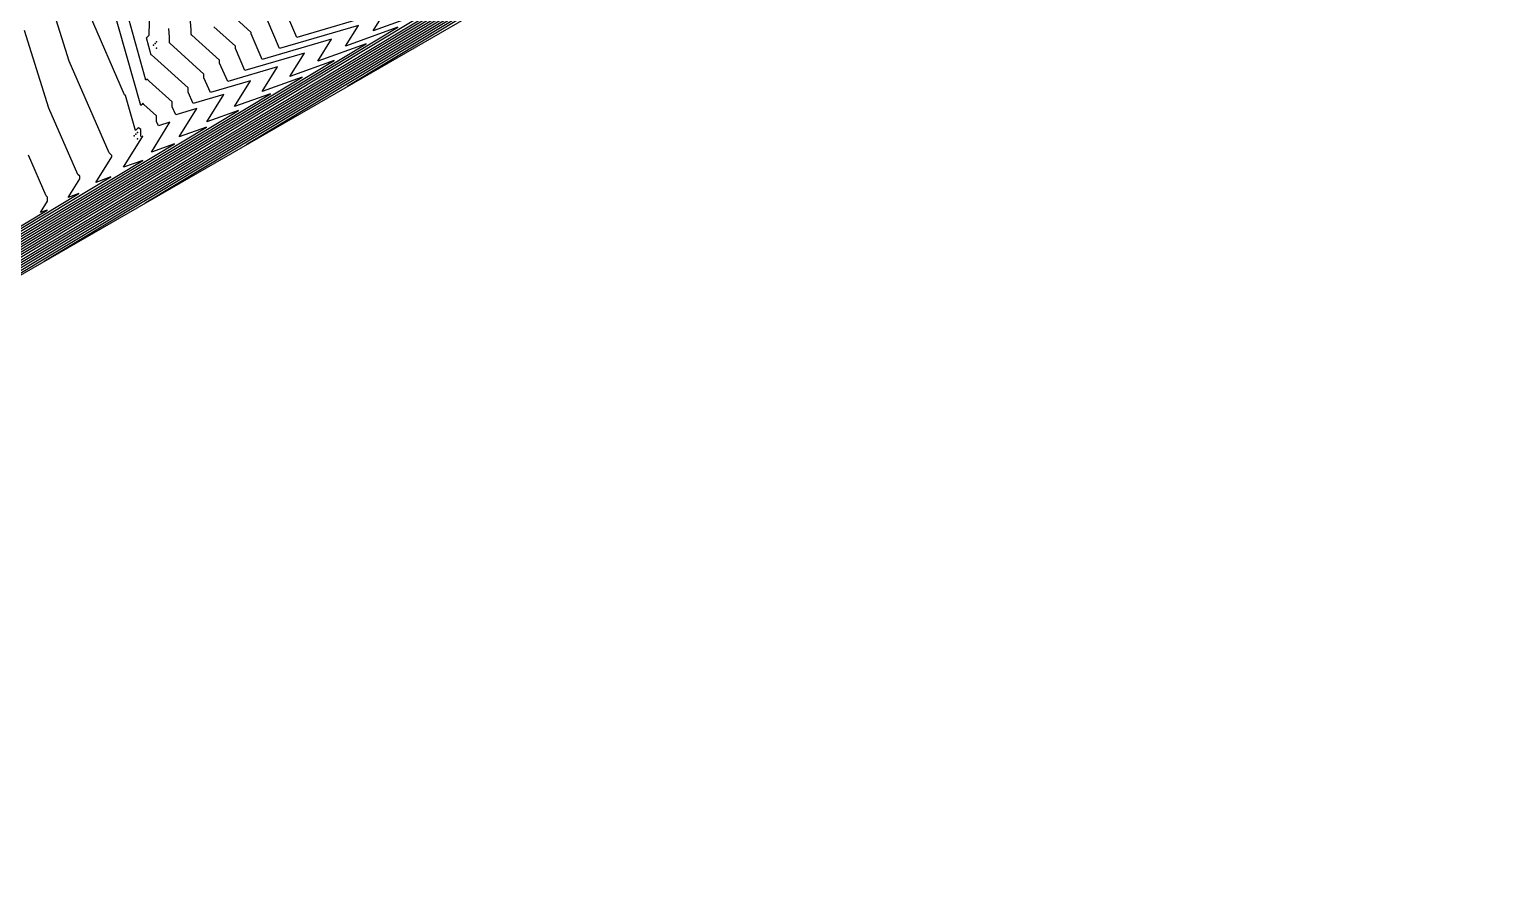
# Model space of a CAD drawing. Header units: metres. Extents: x 419582 to 423558, y 4805372 to 4807539.
# Drawn here: x 420939.1 to 421029.3, y 4805879.1 to 4805931.7 of the extents above; entities that cross this region are included whole.
import ezdxf

# ---------------------------------------------------------------- set-up
doc = ezdxf.new("R2010")
doc.units = ezdxf.units.M
for name, color, linetype in [('C-TINN', 4, 'Continuous'), ('C-TINN-BNDY', 110, 'Continuous'), ('C-TOPO-MAJR', 9, 'Continuous'), ('C-TOPO-MINR', 8, 'Continuous')]:
    doc.layers.add(name, color=color, linetype=linetype)

msp = doc.modelspace()

# ---------------------------------------------------------------- linework, layer by layer
at = {"layer": 'C-TINN', "color": 4, "linetype": 'Continuous', "lineweight": -3}
for p in [(420946.97, 4805930.89, 1640.4), (420946.77, 4805930.69, 1640.4), (420946.87, 4805930.79, 1640.4), (420946.97, 4805930.49, 1640.4), (420945.59, 4805925.09, 1636.8), (420945.69, 4805925.19, 1636.8), (420945.79, 4805925.29, 1636.8), (420945.79, 4805924.89, 1636.8)]:
    msp.add_point(p, dxfattribs=at)
at = {"layer": 'C-TINN-BNDY', "color": 110, "linetype": 'Continuous', "lineweight": -3, "flags": 128}
msp.add_lwpolyline([(421305.47, 4806115.01), (421187.67, 4806058.56), (420994.99, 4805949.06), (420878.95, 4805882.09), (420761.16, 4805805.24), (420641.64, 4805749.79), (420396.34, 4805692.54)], dxfattribs=at)
at = {"layer": 'C-TOPO-MAJR', "color": 9, "linetype": 'Continuous', "lineweight": -3, "flags": 128}
for points, elevation in [([(420952.504, 4805924.54), (420981.574, 4805942.062)], 1655), ([(420921.311, 4805906.538), (420971.723, 4805936.925)], 1650), ([(420896.203, 4805893.003), (420952.023, 4805926.649), (420950.067, 4805925.949), (420951.112, 4805927.628), (420949.215, 4805927.069), (420948.91, 4805927.771), (420948.91, 4805928.039), (420946.839, 4805929.912), (420946.661, 4805930.09), (420946.65, 4805930.079), (420946.639, 4805930.068), (420946.34, 4805931.13), (420946.426, 4805931.216), (420946.512, 4805931.302), (420946.512, 4805931.358), (420946.625, 4805935.371)], 1640), ([(420890.117, 4805888.535), (420961.873, 4805931.787), (420958.631, 4805930.626), (420959.427, 4805931.906), (420954.567, 4805930.473), (420953.786, 4805932.273)], 1645), ([(420923.076, 4805910.001), (420942.172, 4805921.512), (420941.503, 4805921.272), (420942.215, 4805922.415), (420942.215, 4805922.579), (420942.096, 4805922.697), (420940.311, 4805926.786), (420938.805, 4805931.596)], 1635)]:
    msp.add_lwpolyline(points, dxfattribs=dict(at, elevation=elevation))
at = {"layer": 'C-TOPO-MINR', "color": 8, "linetype": 'Continuous', "lineweight": -3, "flags": 128}
for points, elevation in [([(420958.743, 4805928.141), (420983.544, 4805943.09)], 1656), ([(420912.327, 4805903.202), (420946.112, 4805923.567), (420944.929, 4805923.143), (420946.123, 4805925.061), (420946.004, 4805925.026), (420945.985, 4805925.07), (420945.985, 4805925.462), (420945.856, 4805925.579), (420945.844, 4805925.59), (420945.75, 4805925.496), (420945.656, 4805925.401), (420945.046, 4805927.563), (420944.99, 4805927.62), (420942.82, 4805932.59), (420942.514, 4805933.567), (420936.879, 4805940.863)], 1637), ([(420946.266, 4805920.94), (420979.604, 4805941.035)], 1654), ([(420940.027, 4805917.339), (420977.634, 4805940.007)], 1653), ([(420917.701, 4805906.601), (420944.142, 4805922.539), (420943.216, 4805922.208), (420944.201, 4805923.79), (420944.201, 4805923.863), (420944.037, 4805924.026), (420941.566, 4805929.688), (420940.659, 4805932.582), (420935.744, 4805938.944)], 1636), ([(420933.788, 4805913.739), (420975.664, 4805938.98)], 1652), ([(420927.55, 4805910.138), (420973.693, 4805937.952)], 1651), ([(420915.072, 4805902.937), (420969.753, 4805935.897)], 1649), ([(420908.833, 4805899.337), (420967.783, 4805934.87)], 1648), ([(420902.595, 4805895.736), (420965.813, 4805933.842)], 1647), ([(420885.453, 4805886.204), (420955.963, 4805928.704), (420953.492, 4805927.82), (420954.438, 4805929.339), (420951.356, 4805928.43), (420950.861, 4805929.572), (420950.861, 4805929.756), (420949.147, 4805931.306), (420949.095, 4805931.359), (420949.095, 4805931.653), (420948.984, 4805933.062)], 1642), ([(420896.356, 4805892.135), (420963.843, 4805932.815), (420960.343, 4805931.562), (420961.09, 4805932.762), (420955.638, 4805931.154), (420954.761, 4805933.174)], 1646), ([(420906.952, 4805899.802), (420948.082, 4805924.594), (420946.641, 4805924.078), (420947.786, 4805925.917), (420947.074, 4805925.707), (420946.96, 4805925.97), (420946.96, 4805926.321), (420946.183, 4805927.023), (420946.117, 4805927.09), (420946.05, 4805927.023), (420945.983, 4805926.957), (420944.187, 4805933.331)], 1638), ([(420880.079, 4805882.804), (420957.933, 4805929.732), (420955.205, 4805928.756), (420956.101, 4805930.195), (420952.426, 4805929.111), (420951.836, 4805930.473), (420951.836, 4805930.615), (420950.508, 4805931.816)], 1643), ([(420883.879, 4805884.934), (420959.903, 4805930.759), (420956.918, 4805929.691), (420957.764, 4805931.051), (420953.497, 4805929.792), (420952.811, 4805931.373), (420952.811, 4805931.474), (420951.869, 4805932.326)], 1644), ([(420901.577, 4805896.402), (420950.053, 4805925.622), (420948.354, 4805925.014), (420949.449, 4805926.772), (420948.145, 4805926.388), (420947.935, 4805926.871), (420947.935, 4805927.18), (420946.511, 4805928.468), (420946.389, 4805928.59), (420946.35, 4805928.551), (420946.311, 4805928.512), (420945.263, 4805932.23)], 1639), ([(420890.828, 4805889.603), (420953.993, 4805927.677), (420951.78, 4805926.885), (420952.775, 4805928.484), (420950.286, 4805927.749), (420949.885, 4805928.672), (420949.885, 4805928.897), (420947.787, 4805930.796), (420947.767, 4805930.816), (420947.767, 4805931.176), (420947.725, 4805931.704)], 1641), ([(420928.451, 4805913.401), (420940.202, 4805920.484), (420939.79, 4805920.337), (420940.228, 4805921.04), (420940.228, 4805921.295), (420940.155, 4805921.367), (420939.057, 4805923.883)], 1634)]:
    msp.add_lwpolyline(points, dxfattribs=dict(at, elevation=elevation))

doc.saveas('drawing.dxf')
